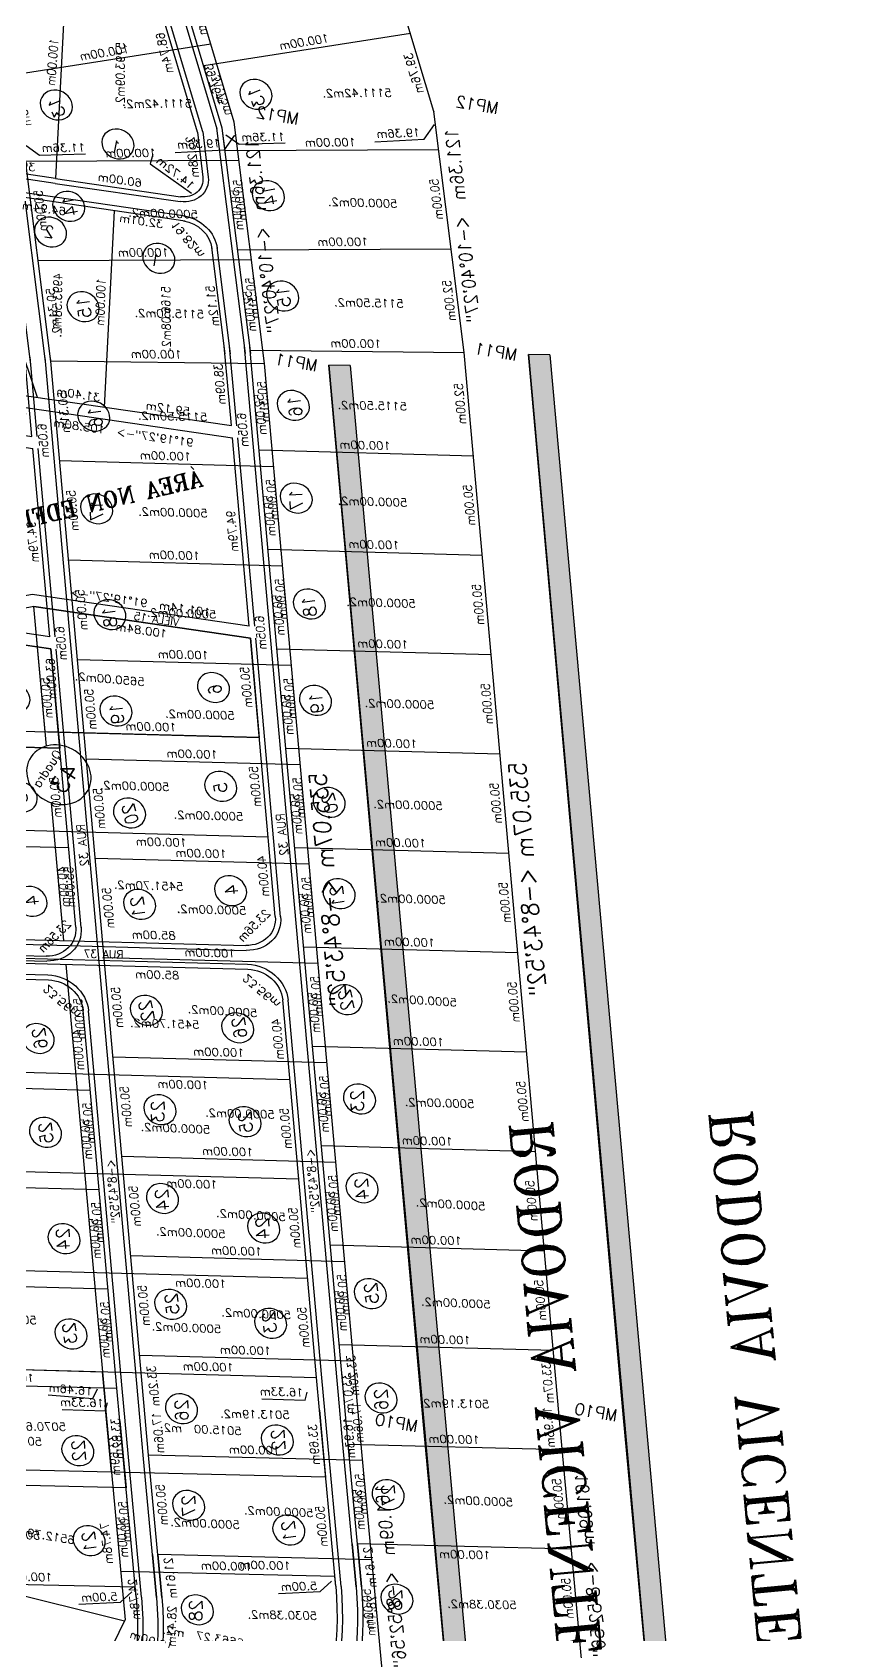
# Model space of a CAD drawing. Extents: x -23785941 to 8798891, y -8418521 to 21897894.
# Drawn here: x 3495785 to 3599599, y 5125031 to 5325285 of the extents above; entities that cross this region are included whole.
import ezdxf
from ezdxf.enums import TextEntityAlignment as Align

# ---------------------------------------------------------------- set-up
doc = ezdxf.new("R2010")
doc.units = 0
doc.header["$MEASUREMENT"] = 0
doc.header["$PDMODE"] = 34
doc.header["$PDSIZE"] = 1
doc.layers.get('0').update_dxf_attribs({"linetype": 'CONTINUOUS'})
for name, color, linetype in [('CALCADA', 3, 'CONTINUOUS'), ('REG60_100', 2, 'CONTINUOUS'), ('RUA', 1, 'CONTINUOUS'), ('TER_POLI', 5, 'CONTINUOUS'), ('VEGE', 102, 'CONTINUOUS'), ('VIEWPORT', 7, 'CONTINUOUS')]:
    doc.layers.add(name, color=color, linetype=linetype)
doc.styles.add('1_5MM', font='romans.shx', dxfattribs={"height": 6})
doc.styles.add('1MM', font='romans.shx', dxfattribs={"height": 4})
doc.styles.add('2MM', font='romans.shx', dxfattribs={"height": 8})
doc.styles.add('5MM', font='romans.shx', dxfattribs={"height": 20})

# ---------------------------------------------------------------- blocks, each defined once
blk = doc.blocks.new('A$C3D774E76')
for points in [[(-26372.17, -2661.25), (-26377.06, -2669.97), (-26190.99, -2774.27), (-26187.8, -2764.59)], [(-26187.8, -2764.59), (-26190.99, -2774.27), (-25967.6, -2899.48), (-25962.36, -2890.95)], [(-25962.36, -2890.95), (-25967.6, -2899.48), (-25769.86, -3010.31), (-25769.85, -3010.32), (-25749.11, -3021.92), (-25743.27, -3013.73), (-25764.97, -3001.59)]]:
    blk.add_hatch(color=253).paths.add_polyline_path(points)
for p, q in [((-26402.73, -2490.83), (-26612.94, -2312.36)), ((-26432.33, -2397.16), (-26339.5, -2434.34)), ((-26351.06, -2495.45), (-26314.63, -2404.52)), ((-26339.5, -2434.34), (-26324.98, -2398.07)), ((-26312.37, -2402.05), (-26234.27, -2472.83)), ((-26394.96, -2481.69), (-26448.11, -2436.56)), ((-26339.5, -2434.34), (-26361.15, -2488.38)), ((-26142.3, -2512.25), (-26073.59, -2436.44)), ((-26137.13, -2515.48), (-26068.22, -2439.45)), ((-26228.48, -2458.37), (-26267.93, -2556.87)), ((-26223.31, -2461.6), (-26262.65, -2559.82)), ((-26033.32, -2458.99), (-26131, -2633.51)), ((-26373.91, -2468.38), (-26368.92, -2469.35)), ((-26368.92, -2469.35), (-26365.51, -2492.08)), ((-26245.95, -2501.98), (-26338.78, -2464.81)), ((-26491.66, -2546.51), (-26426.94, -2470.28)), ((-26394.96, -2481.69), (-26375.55, -2493.25)), ((-25989.69, -2483.41), (-26087.37, -2657.93)), ((-26393.03, -2496.71), (-26402.75, -2490.82)), ((-26305.75, -2549.52), (-26402.73, -2490.83)), ((-26444.79, -2582.27), (-26393.02, -2496.71)), ((-26399.19, -2501), (-26400.28, -2493.67)), ((-26410.86, -2519.2), (-26399.19, -2501)), ((-26299.54, -2539.25), (-26345.31, -2511.55)), ((-26179.91, -2606.13), (-26142.3, -2512.25)), ((-26174.63, -2609.09), (-26137.13, -2515.48)), ((-26075.88, -2549.76), (-26137.13, -2515.48)), ((-26402.01, -2608.15), (-26350.24, -2522.6)), ((-25949.02, -2523.36), (-26032.06, -2671.72)), ((-25938.54, -2529.21), (-26021.57, -2677.56)), ((-26267.93, -2556.87), (-26302.82, -2537.34)), ((-26307.21, -2548.64), (-26357.52, -2635.07)), ((-25841.77, -2809.14), (-26308.68, -2547.81)), ((-25883.23, -2542.99), (-25980.91, -2717.51)), ((-26433.19, -2554.94), (-26446.27, -2574.16)), ((-26179.91, -2606.13), (-26262.65, -2559.82)), ((-25990.53, -2597.53), (-26050.98, -2563.7)), ((-25839.6, -2567.41), (-25937.28, -2741.94)), ((-26446.27, -2574.16), (-26455.42, -2575.35)), ((-26312.15, -2660.47), (-26263.31, -2573.21)), ((-25795.96, -2591.83), (-25893.65, -2766.36)), ((-26268.51, -2684.89), (-26219.67, -2597.63)), ((-25980.06, -2603.39), (-25801.17, -2703.51)), ((-26052.46, -2677.47), (-26174.63, -2609.09)), ((-26052.43, -2677.48), (-26174.63, -2609.09)), ((-26224.88, -2709.31), (-26176.04, -2622.05)), ((-25752.33, -2616.25), (-25850.01, -2790.78)), ((-25806.31, -2815.34), (-25707.04, -2639.6)), ((-26181.25, -2733.73), (-26132.41, -2646.47)), ((-25661.59, -2655.51), (-25691.83, -2764.71)), ((-26377.06, -2669.97), (-26372.17, -2661.25)), ((-26372.17, -2661.25), (-25764.97, -3001.59)), ((-26377.06, -2669.97), (-25769.86, -3010.31)), ((-26137.62, -2758.15), (-26088.78, -2670.89)), ((-25777.53, -2686.56), (-25786.54, -2705.29)), ((-26093.99, -2782.57), (-26045.15, -2695.31)), ((-26015.84, -2697.96), (-26015.81, -2697.98)), ((-25850.01, -2790.78), (-26015.81, -2697.98)), ((-25801.17, -2703.51), (-25786.83, -2711.58)), ((-25801.15, -2703.48), (-25757.13, -2728.27)), ((-25786.54, -2705.29), (-25792.26, -2705.16)), ((-25757.13, -2728.27), (-25786.58, -2711.68)), ((-26050.36, -2806.99), (-26001.52, -2719.73)), ((-25757.13, -2728.27), (-25692.44, -2764.7)), ((-26006.73, -2831.41), (-25957.89, -2744.15)), ((-25762.78, -2839.93), (-25713.56, -2752.8)), ((-25612, -2766.51), (-25692.44, -2764.7)), ((-25963.1, -2855.83), (-25914.26, -2768.57)), ((-25827.02, -2773.27), (-25836.88, -2790.93)), ((-25919.47, -2880.25), (-25870.63, -2792.99)), ((-25835.76, -2798.75), (-25850.01, -2790.78)), ((-25836.88, -2790.93), (-25841.09, -2790.1)), ((-25835.65, -2798.81), (-25835.76, -2798.75)), ((-25758.5, -2842.26), (-25835.65, -2798.81)), ((-25835.65, -2798.81), (-25806.31, -2815.34)), ((-25826.79, -2817.58), (-25841.65, -2809.21)), ((-25875.86, -2904.71), (-25826.79, -2817.58)), ((-25764.39, -2852.72), (-25826.79, -2817.58)), ((-25741.4, -2820.76), (-25752.34, -2837.11)), ((-25758.5, -2842.26), (-25762.86, -2839.8)), ((-25752.34, -2837.11), (-25759.91, -2839.48)), ((-25832.29, -2929.25), (-25783.22, -2842.11)), ((-25783.22, -2842.11), (-25764.39, -2852.72)), ((-25764.39, -2852.72), (-25764.39, -2852.71))]:
    blk.add_line(p, q)
at = {"color": 5}
for p, q in [((-26299.54, -2539.25), (-26345.31, -2511.55)), ((-25750.25, -2975.45), (-25890.61, -2896.4)), ((-25764.97, -3001.59), (-25905.33, -2922.54))]:
    blk.add_line(p, q, dxfattribs=at)
blk.add_lwpolyline([(-26137.13, -2515.48), (-26174.63, -2609.09), (-26131, -2633.51), (-26082.16, -2546.25)], close=True)
blk.add_lwpolyline([(-25752.34, -2616.26), (-25801.15, -2703.48), (-25757.13, -2728.27), (-25707.04, -2639.6, -0.025542), (-25737.88, -2624.35)], format="xyb", close=True)
for centre in [(-26313.59, -2443.59), (-26370.34, -2452.21), (-26426.41, -2497.24), (-26327.54, -2492.64), (-26382.76, -2523.46), (-26339.97, -2550.28), (-26292.14, -2577.51), (-26250.16, -2598.13), (-26143.04, -2604.6), (-26204.61, -2625.61), (-26099.27, -2628.27), (-26161.66, -2648.31), (-26053.58, -2654.1), (-26118.02, -2675.15), (-25992.16, -2685.73), (-26078.31, -2698.37), (-25950.69, -2708.4), (-26031.16, -2723.31), (-25906.22, -2738.15), (-25988.71, -2749.61), (-25863.99, -2760.94), (-25948.37, -2769.26), (-25811.87, -2788.13), (-25901.59, -2794.78), (-25773.19, -2811.59), (-25856.11, -2821.01), (-25813.31, -2844.16), (-25767.32, -2869.56)]:
    blk.add_circle(centre, 7.5)
blk.add_circle((-26065.69, -2560.77), 15, dxfattribs=at)
for centre, radius, start, end in [((-26370.43, -2484.66), 10, 239.2099, 338.17119), ((-26337.64, -2499.74), 14.08, 158.66266, 239.25235), ((-26045.14, -2664.38), 15, 240.7642, 330.76425), ((-26008.49, -2684.89), 15, 150.76425, 240.76425), ((-25671.18, -2687.21), 177.95, 240.61313, 268.70841), ((-25671.18, -2687.21), 189.95, 240.61313, 268.76549)]:
    blk.add_arc(centre, radius, start, end)
for p in [(-26402.73, -2490.83), (-26299.54, -2539.25), (-26461.35, -2572.24), (-26357.52, -2635.07), (-25786.58, -2711.68), (-25835.65, -2798.81), (-25841.65, -2809.21), (-25758.5, -2842.26), (-25764.39, -2852.72), (-25890.61, -2896.4)]:
    blk.add_point(p)
at = {"layer": 'CALCADA'}
for p, q in [((-26401.11, -2488.93), (-26611.28, -2310.48)), ((-26353.38, -2494.52), (-26316.79, -2403.18)), ((-26337.18, -2435.27), (-26322.82, -2399.41)), ((-26396.42, -2483.73), (-26449.09, -2439.01)), ((-26337.18, -2435.27), (-26358.83, -2489.31)), ((-26396.42, -2483.73), (-26376.83, -2495.4)), ((-26304.46, -2547.38), (-26401.44, -2488.69)), ((-26300.83, -2541.39), (-26346.6, -2513.69)), ((-25946.84, -2524.58), (-26029.87, -2672.94)), ((-25940.72, -2527.99), (-26023.76, -2676.34)), ((-26269.15, -2559.05), (-26304.04, -2539.52)), ((-25840.55, -2806.96), (-26307.46, -2545.63)), ((-26181.13, -2608.32), (-26263.87, -2562)), ((-26053.65, -2679.67), (-26175.85, -2611.27)), ((-25851.24, -2792.96), (-26017.03, -2700.16)), ((-25836.99, -2800.93), (-25851.24, -2792.96)), ((-25759.73, -2844.44), (-25836.88, -2800.99)), ((-25825.56, -2815.4), (-25840.43, -2807.03)), ((-25763.17, -2850.54), (-25825.56, -2815.4)), ((-25782, -2839.94), (-25763.17, -2850.54))]:
    blk.add_line(p, q, dxfattribs=at)
for centre, radius, start, end in [((-26370.43, -2484.66), 12.5, 239.2099, 338.17119), ((-26337.64, -2499.74), 16.58, 158.66266, 239.25235), ((-26045.14, -2664.38), 17.5, 240.7642, 330.76425), ((-26008.49, -2684.89), 17.5, 150.76425, 240.76425), ((-25671.18, -2687.21), 180.45, 240.61313, 268.70841), ((-25671.18, -2687.21), 187.45, 240.61313, 268.76549)]:
    blk.add_arc(centre, radius, start, end, dxfattribs=at)
at = {"layer": 'TER_POLI'}
for p, q in [((-26461.35, -2572.24), (-26679.18, -2387.29)), ((-26357.52, -2635.07), (-26461.35, -2572.24)), ((-25890.61, -2896.4), (-26357.52, -2635.07)), ((-25905.26, -2922.58), (-26372.17, -2661.25))]:
    blk.add_line(p, q, dxfattribs=at)
at = {"layer": 'VIEWPORT'}
for p in [(-26394.96, -2481.69), (-26361.15, -2488.38), (-26375.55, -2493.25), (-26350.76, -2494.61), (-26345.31, -2511.55), (-26307.21, -2548.64), (-26032.06, -2671.72), (-26052.46, -2677.47), (-26021.57, -2677.56), (-26015.81, -2697.98)]:
    blk.add_point(p, dxfattribs=at)
at = {"color": 1}
for s, height, rotation, style, p in [('121.36m  <-10%%d40\'27"', 6, 329.41222, '2MM', (-26415.25, -2607.78)), ('535.07m <-8%%d43\'52"', 8, 330.76425, '2MM', (-26129.81, -2771.23)), ('<-8%%d43\'52"', 4, 330.76425, '1MM', (-25939.53, -2748.05)), ('161.09m  <-8%%d52\'56"', 6, 330.00951, '2MM', (-25829.18, -2940.35))]:
    blk.add_text(s, height=height, rotation=rotation, dxfattribs=dict(at, style=style)).set_placement(p, align=Align.MIDDLE)
at = {"style": '1MM'}
for s, rotation, p in [('6.05m', 330.76425, (-26179.5, -2612.15)), ('100.00m', 60.61313, (-25804.27, -2887.65))]:
    blk.add_text(s, height=4, rotation=rotation, dxfattribs=at).set_placement(p, align=Align.MIDDLE)
at = {"attachment_point": 1}
for s, insert, char_height, width, rotation, style in [('2', (-26317.17, -2444.27), 6, 11.198, 67.99528, '1_5MM'), ('1', (-26372.24, -2453.38), 6, 1.625, 71.63193, '1_5MM'), ('1', (-26329.59, -2492.99), 6, 1.625, 70.12549, '1_5MM'), ('13', (-26426.6, -2492.33), 6, 1.625, 314.37647, '1_5MM'), ('14', (-26385.85, -2518.43), 6, 11.198, 325.58919, '1_5MM'), ('15', (-26342.61, -2545.53), 6, 7.465, 328.13512, '1_5MM'), ('VIELA 15', (-26166.67, -2576.52), 4, 603.212, 68.23573, '1MM'), ('16', (-26294.95, -2573.04), 6, 5.226, 328.53025, '1_5MM'), ('17', (-26252.7, -2593.33), 6, 8.212, 332.57571, '1_5MM'), ('6', (-26142.94, -2601.76), 6, 3.942, 327.14457, '1_5MM'), ('18', (-26206.16, -2620.8), 6, 3.942, 327.96371, '1_5MM'), ('5', (-26099.02, -2624.72), 6, 8.212, 328.28879, '1_5MM'), ('19', (-26163.49, -2644.07), 6, 3.942, 329.53142, '1_5MM'), ('4', (-26054.91, -2650.41), 6, 5.226, 330.34829, '1_5MM'), ('20', (-26119.43, -2670.11), 6, 4.927, 320.42705, '1_5MM'), ('26', (-25995.04, -2680.99), 6, 11.198, 326.13489, '1_5MM'), ('21', (-26079.3, -2692.91), 6, 7.631, 327.89853, '1_5MM'), ('25', (-25953.21, -2703.43), 6, 1.625, 327.87373, '1_5MM'), ('22', (-26033.28, -2718.05), 6, 2.438, 324.94737, '1_5MM'), ('24', (-25909.07, -2732.63), 6, 3.251, 332.87339, '1_5MM'), ('23', (-25990.66, -2744.06), 6, 3.251, 333.73198, '1_5MM'), ('23', (-25866.68, -2755.03), 6, 3.251, 327.82419, '1_5MM'), ('24', (-25950.89, -2764.18), 6, 3.251, 331.48404, '1_5MM'), ('22', (-25815.2, -2783.3), 6, 2.438, 332.19873, '1_5MM'), ('25', (-25904.77, -2789.96), 6, 1.625, 328.05888, '1_5MM'), ('21', (-25775.29, -2806.61), 6, 7.631, 327.89835, '1_5MM'), ('26', (-25858.71, -2816.26), 6, 11.198, 332.8725, '1_5MM'), ('27', (-25816.31, -2839.16), 6, 7.465, 333.08716, '1_5MM'), ('28', (-25769.99, -2864.1), 6, 5.226, 334.36018, '1_5MM'), ('\\Fromant.shx;RODOVIA VICENTE B.NETO(MT-351)', (-26066.88, -2892.69), 20, 1075.403, 330.59797, '5MM')]:
    blk.add_mtext(s, dxfattribs=dict(at, insert=insert, char_height=char_height, width=width, rotation=rotation, style=style))
at = {"color": 1, "insert": (-26076.76, -2553.79), "char_height": 4, "attachment_point": 1, "rotation": 5.03393, "style": '1MM'}
blk.add_mtext('Quadra', dxfattribs=at)
at = {"color": 1, "insert": (-26073.89, -2560.57), "char_height": 8, "width": 20.682, "attachment_point": 1, "rotation": 5.03393, "style": '2MM'}
blk.add_mtext('43', dxfattribs=at)
at = {"layer": 'REG60_100', "style": '1MM'}
for s, rotation, p in [('100.00m', 339.42362, (-26392.15, -2408.72)), ('39.07m', 68.17119, (-26335.95, -2414.71)), ('64.94m', 68.17119, (-26323, -2436.15)), ('68.74m', 323.0363, (-26423.3, -2451.92)), ('50.00m', 319.66675, (-26448.59, -2457.15)), ('60.00m', 68.17119, (-26354.37, -2460.69)), ('32.01m', 68.10758, (-26340.56, -2477.91)), ('31.75m', 319.66147, (-26417.43, -2483.6)), ('14.72m', 102.84004, (-26370.91, -2481.38)), ('100.00m', 337.32939, (-26293.23, -2478.37)), ('25.28m', 329.2098, (-26382.05, -2484.94)), ('31.40m', 68.17119, (-26245.65, -2488.99)), ('19.82m', 295.5365, (-26343.06, -2500.33)), ('100.00m', 49.66675, (-26462.35, -2505.8)), ('11.36m', 58.82119, (-26408.61, -2509.27)), ('50.00m', 328.82147, (-26373.7, -2513.07)), ('51.12m', 328.82119, (-26318.36, -2524.27)), ('59.12m', 68.17119, (-26260.65, -2527.93)), ('100.00m', 58.82786, (-26422.33, -2537.41)), ('50.31m', 328.75341, (-26331.54, -2538.62)), ('63.00m', 332.74095, (-26107.97, -2537.61)), ('38.09m', 330.86647, (-26284.13, -2543.54)), ('39.76m', 319.66675, (-26473.91, -2556.33)), ('19.36m', 56.848, (-26442.89, -2562.81)), ('100.00m', 58.82119, (-26379.55, -2563.3)), ('100.84m', 68.17119, (-26152.17, -2563.77)), ('50.31m', 330.83202, (-26286.48, -2564.85)), ('100.00m', 60.76425, (-26110.07, -2587.92)), ('50.00m', 328.82119, (-26421.33, -2591.79)), ('100.00m', 59.79591, (-26335.82, -2589.84)), ('50.00m', 330.76425, (-26243.45, -2588.91)), ('55.00m', 332.74095, (-26016.45, -2588.84)), ('100.00m', 60.76425, (-26291.21, -2614.88)), ('50.00m', 330.76425, (-26199.82, -2613.33)), ('100.00m', 60.76425, (-26059.46, -2616.26)), ('52.00m', 328.82119, (-26377.69, -2618.19)), ('50.00m', 330.76425, (-26150.86, -2617.81)), ('55.00m', 330.76425, (-25958.02, -2620.31)), ('100.00m', 60.76425, (-26247.58, -2639.3)), ('85.00m', 60.76425, (-26014.78, -2632.67)), ('50.00m', 330.76425, (-26156.18, -2637.75)), ('50.00m', 330.76425, (-26107.23, -2642.23)), ('85.00m', 60.76425, (-25997.33, -2642.43)), ('52.00m', 330.76425, (-26332.88, -2644.28)), ('50.00m', 330.76425, (-25912.21, -2645.95)), ('100.00m', 60.76425, (-26203.95, -2663.72)), ('50.00m', 330.76425, (-26112.55, -2662.17)), ('40.00m', 330.76425, (-26067.96, -2664.21)), ('50.00m', 330.76425, (-26288.37, -2669.19)), ('100.00m', 60.76425, (-25953, -2675.84)), ('50.00m', 330.76425, (-25868.58, -2670.37)), ('23.56m', 15.79841, (-26043.33, -2670.75)), ('100.00m', 60.76425, (-26160.32, -2688.14)), ('50.00m', 330.76425, (-26068.92, -2686.59)), ('23.56m', 285.12717, (-26014.74, -2687.66)), ('50.00m', 330.76425, (-26244.74, -2693.61)), ('16.46m', 65.14261, (-25785.5, -2694.68)), ('100.00m', 60.76425, (-25909.37, -2700.26)), ('50.00m', 330.81397, (-25824.93, -2694.78)), ('100.00m', 60.76425, (-26116.69, -2712.56)), ('40.00m', 330.76425, (-25996.4, -2704.26)), ('50.00m', 330.76425, (-26025.29, -2711.01)), ('50.00m', 330.76425, (-26201.11, -2718.03)), ('100.00m', 60.76425, (-25865.74, -2724.68)), ('33.82m', 330.61313, (-25773.82, -2723.46)), ('50.00m', 330.76425, (-25957.14, -2726.24)), ('100.00m', 60.76425, (-26073.06, -2736.98)), ('50.00m', 330.76425, (-25981.66, -2735.43)), ('50.00m', 330.76425, (-26157.48, -2742.45)), ('100.00m', 60.76425, (-25829.08, -2745.19)), ('50.00m', 330.61313, (-25737.31, -2744.02)), ('74.78m', 329.89637, (-25723, -2741.31)), ('50.00m', 330.76425, (-25913.5, -2750.66)), ('100.00m', 60.76425, (-26029.43, -2761.4)), ('50.00m', 330.76425, (-25938.03, -2759.85)), ('50.00m', 330.76425, (-26113.85, -2766.87)), ('24.78m', 330.61313, (-25703.84, -2764.06)), ('50.00m', 330.76425, (-25869.87, -2775.08)), ('16.33m', 60.76313, (-25835.15, -2779.95)), ('18.90m', 79.53118, (-25689.1, -2779.78)), ('100.00m', 60.76425, (-25985.8, -2785.82)), ('50.00m', 330.76425, (-25894.4, -2784.27)), ('50.00m', 330.76425, (-26070.22, -2791.29)), ('100.00m', 60.46425, (-25741.69, -2794.33)), ('100.00m', 60.76425, (-25942.17, -2810.24)), ('33.20m', 329.63982, (-25859.68, -2804.97)), ('33.69m', 331.44927, (-25818.45, -2803.85)), ('50.00m', 330.76425, (-26026.59, -2815.71)), ('17.06m', 330.61313, (-25839.24, -2816.73)), ('50.00m', 330.61619, (-25782.56, -2824.12)), ('100.00m', 60.76425, (-25898.54, -2834.66)), ('5.00m', 57.42595, (-25749.78, -2827.69)), ('50.00m', 330.61313, (-25806.97, -2833.33)), ('50.00m', 330.76425, (-25982.96, -2840.13)), ('21.61m', 328.83989, (-25775.31, -2852.17)), ('100.00m', 60.61313, (-25854.81, -2859.18)), ('50.00m', 330.76425, (-25939.33, -2864.55)), ('28.41m', 336.05783, (-25753.39, -2862.74)), ('33.07m', 330.76425, (-25903.08, -2884.84)), ('100.00m', 60.61313, (-25804.27, -2887.65)), ('16.93m', 330.61313, (-25882.84, -2894.62)), ('50.00m', 330.61313, (-25852.11, -2913.49)), ('50.00m', 330.61313, (-25808.54, -2938.03))]:
    blk.add_text(s, height=4, rotation=rotation, dxfattribs=at).set_placement(p, align=Align.MIDDLE)
for s, rotation, p in [('5793.09m2.', 335.86818, (-26404.39, -2441.4)), ('4993.58m2.', 336.42702, (-26282.99, -2464.49)), ('5166.08m2.', 335.02585, (-26303.15, -2510.95)), ('5111.42m2.', 58.80134, (-26448.53, -2539.05)), (' 5000.00m2.', 60.84031, (-26399.96, -2565.46)), ('5650.00m2.', 64.29641, (-26119.03, -2562.4)), ('5115.50m2.', 60.39058, (-26354.63, -2587.77)), (' 5000.00m2.', 60.84031, (-26076.5, -2596.2)), ('5115.50m2.', 60.39058, (-26308.14, -2610.66)), ('5451.70m2.', 60.84031, (-26033.31, -2621.49)), (' 5000.00m2.', 60.84031, (-26264.64, -2632.11)), (' 5000.00m2.', 60.84031, (-26220.18, -2656.75)), ('5451.70m2.', 60.84031, (-25973.58, -2656.96)), ('5000.00m2.', 61.67753, (-25798.53, -2653.4)), (' 5000.00m2.', 60.84031, (-26178, -2685.36)), ('5000.00m2.', 61.67753, (-25928.02, -2683.11)), ('5070.66  m2.', 59.64704, (-25754.69, -2685.53)), (' 5000.00m2.', 60.84031, (-26133.53, -2710.01)), (' 6512.79  m2.', 69.49536, (-25707.72, -2712.31)), ('5000.00m2.', 61.67753, (-25883.6, -2711.2)), (' 5000.00m2.', 60.84031, (-26090.95, -2730.97)), ('5000.00m2.', 61.67753, (-25838.81, -2729.39)), ('5000.00m2.', 62.77877, (-26046.2, -2755.38)), ('5015.00  m2.', 61.99304, (-25795.55, -2756.52)), ('5000.00m2.', 61.67753, (-25753.14, -2777.92)), (' 5000.00m2.', 60.84031, (-26003.87, -2785.19)), ('6663.27  m2.', 69.49536, (-25700.56, -2800.57)), ('5000.00m2.', 62.77877, (-25959.11, -2809.59)), ('5000.00m2.', 61.67753, (-25914.97, -2832.45)), ('5013.19m2.', 60.17743, (-25868.35, -2853.09)), ('5000.00m2.', 61.67753, (-25829.22, -2883.01)), ('5030.38m2.', 60.32513, (-25782.47, -2906.24))]:
    blk.add_text(s, height=4, rotation=rotation, dxfattribs=at).set_placement(p, align=Align.BOTTOM_CENTER)
at = {"layer": 'RUA', "style": '1MM'}
for s, rotation, p in [('91%%d19\'27"->  105.80m', 68.17119, (-26238.84, -2515.12)), ('101.14m  91%%d19\'27"->', 68.17119, (-26164.82, -2557.7)), ('94.79m', 330.76425, (-26219.32, -2579.49))]:
    blk.add_text(s, height=4, rotation=rotation, dxfattribs=at).set_placement(p, align=Align.MIDDLE)
at = {"layer": 'RUA', "style": '1_5MM'}
for s, insert, char_height, width, attachment_point, rotation in [('MP12', (-26481.13, -2596.6), 6, 69.415, 1, 69.49536), ('RUA 37', (-26000.24, -2623.68), 4, 808.839, 1, 60.54361), ('MP11', (-26365.64, -2647.57), 6, 79.056, 5, 69.49536), ('RUA 32', (-26099.92, -2656.16), 4, 808.839, 1, 330.48148), ('MP10', (-25901.34, -2910.28), 6, 31.494, 5, 69.49536)]:
    blk.add_mtext(s, dxfattribs=dict(at, insert=insert, char_height=char_height, width=width, attachment_point=attachment_point, rotation=rotation))
at = {"layer": 'VEGE', "insert": (-26240.17, -2553.64), "char_height": 8, "width": 262.446, "attachment_point": 1, "rotation": 45.34149, "style": '2MM'}
blk.add_mtext('\\Fromant.shx;ÁREA NON EDFICANT.', dxfattribs=at)
at = {"layer": 'VIEWPORT', "style": '1MM'}
blk.add_text('6.05m', height=4, rotation=330.90702, dxfattribs=at).set_placement((-26268.6, -2562.41), align=Align.MIDDLE)

msp = doc.modelspace()

# ---------------------------------------------------------------- block references
at = {"linetype": 'Continuous', "xscale": 240.4782668173248, "yscale": -275.6364145158877, "zscale": 240.4782668173248, "rotation": 242.429606072689}
for p in [(-27732, 2762), (-52668, 1427)]:
    msp.add_blockref('A$C3D774E76', p, dxfattribs=at)

doc.saveas('drawing.dxf')
